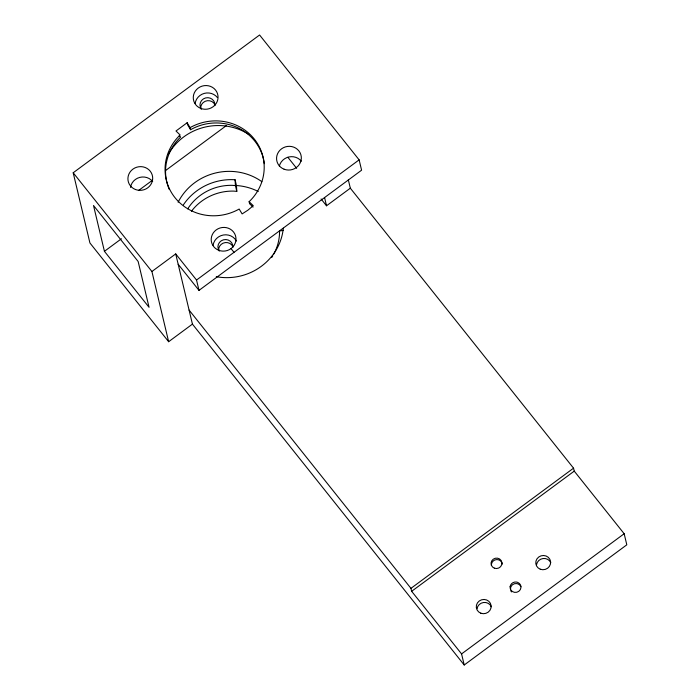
<?xml version="1.0" encoding="UTF-8"?>
<svg xmlns="http://www.w3.org/2000/svg" width="700" height="700" viewBox="0 0 700 700"><rect width="100%" height="100%" fill="white"/><g stroke="black" fill="none" stroke-linecap="round" stroke-linejoin="round"><path stroke-width="1.05" d="M168.639 341.705L151.909 271.495L175.709 253.907L192.43 324.118L168.639 341.705L89.924 242.97L73.194 172.769L259.586 35L359.126 159.854L361.594 170.196L199.001 290.377L178.168 264.259M138.477 190.566L152.539 180.18M165.716 170.433L226.328 125.633M104.431 251.318L93.511 205.502L138.145 261.485L149.056 307.3L104.431 251.318L121.424 238.761M199.001 290.377L196.534 280.035L359.126 159.854M321.099 198.975L326.524 205.782L350.324 188.195L348.338 179.865M573.545 468.177L574.245 471.126L624.164 533.733L626.806 544.819L464.214 665L461.571 653.914L411.652 591.308L410.953 588.35L573.545 468.177L350.324 188.195M411.652 591.308L574.245 471.126M461.571 653.914L624.164 533.733M187.136 122.754L175.998 130.987L180.136 134.986A49.7 47.32 -13.4 0 0 174.974 197.654A49.7 47.32 -13.4 0 0 239.172 209.037L242.121 213.92L247.949 210.14L253.251 205.695L249.112 201.688A49.7 47.32 -13.4 0 0 254.284 139.029A49.7 47.32 -13.4 0 0 190.076 127.636L187.136 122.754L187.626 124.828L190.575 129.71A49.7 47.32 -13.4 0 1 264.338 163.686M283.509 230.379L279.554 231A49.7 47.32 -13.4 0 1 273.787 254.065M191.406 211.295A49.7 47.32 -13.4 0 1 233.704 191.109L236.801 191.371L235.428 185.605L232.33 185.343A49.7 47.32 -13.4 0 0 187.714 208.871M179.252 135.721L180.626 137.06A49.7 47.32 -13.4 0 0 169.312 189.516M253.059 207.095L249.611 203.761L249.112 201.688M287.849 157.264L296.669 168.332M231.035 248.596L234.01 252.332M175.709 253.907L196.534 280.035M189.088 310.074L410.953 588.35M73.194 172.769L151.909 271.495M192.43 324.118L464.214 665M324.546 197.452L326.524 205.782M183.383 204.864A55.667 52.999 -13.4 0 1 235.069 179.76L236.443 185.526L236.801 191.371M190.076 127.636L190.575 129.71M235.069 179.76L235.428 185.605M130.498 187.425A12.425 11.83 -13.4 0 1 139.694 177.415A12.425 11.83 -13.4 0 1 152.679 181.51M279.344 166.093A12.425 11.83 -13.4 0 1 288.864 156.975A12.425 11.83 -13.4 0 1 301.332 161.201M168.263 154.42A55.667 52.999 -13.4 0 1 249.034 134.549M218.68 250.626A7.455 7.096 -13.4 0 1 232.96 246.82M200.742 108.763A7.455 7.096 -13.4 0 1 215.023 104.956M219.406 251.055A7.455 7.096 -13.4 0 1 223.51 239.803A7.455 7.096 -13.4 0 1 232.715 247.511M213.089 245.245A12.425 11.83 -13.4 0 1 223.335 234.999A12.425 11.83 -13.4 0 1 236.416 241.062M201.469 109.191A7.455 7.096 -13.4 0 1 205.572 97.939A7.455 7.096 -13.4 0 1 214.778 105.647M195.151 103.381A12.425 11.83 -13.4 0 1 204.339 93.371A12.425 11.83 -13.4 0 1 217.332 97.466M511.525 591.911A5.469 5.206 -13.4 0 1 510.825 590.739M510.475 589.435A5.469 5.206 -13.4 0 1 520.949 586.635M491.435 565.548A5.469 5.206 -13.4 0 1 496.195 559.641A5.469 5.206 -13.4 0 1 502.259 564.069M477.05 608.694A7.455 7.096 -13.4 0 1 491.312 606.742M536.541 564.725A7.455 7.096 -13.4 0 1 550.804 562.774M283.299 228.2A55.667 52.999 -13.4 0 1 216.291 276.692M178.115 202.248A55.667 52.999 -13.4 0 1 261.861 181.668M272.773 255.824A49.7 47.32 -13.4 0 1 271.688 257.539M236.443 185.526A55.667 52.999 -13.4 0 1 258.265 191.502M510.134 586.591L510.125 587.956A5.469 5.206 -13.4 0 0 518.805 591.316A5.469 5.206 -13.4 0 0 517.676 582.365L516.303 582.032A5.469 5.206 -13.4 0 0 510.134 586.591M218.732 250.285A12.425 11.83 -13.4 0 0 235.9 237.589A12.425 11.83 -13.4 0 0 216.16 229.941A12.425 11.83 -13.4 0 0 218.732 250.285M284.086 169.199A12.425 11.83 -13.4 0 0 301.254 156.502A12.425 11.83 -13.4 0 0 281.514 148.855A12.425 11.83 -13.4 0 0 284.086 169.199M135.441 189.508A12.425 11.83 -13.4 0 0 152.609 176.811A12.425 11.83 -13.4 0 0 132.869 169.164A12.425 11.83 -13.4 0 0 135.441 189.508M200.795 108.421A12.425 11.83 -13.4 0 0 217.963 95.725A12.425 11.83 -13.4 0 0 198.222 88.078A12.425 11.83 -13.4 0 0 200.795 108.421M494.349 568.173A5.469 5.206 -13.4 0 0 501.909 562.59A5.469 5.206 -13.4 0 0 493.22 559.221A5.469 5.206 -13.4 0 0 494.349 568.173M480.795 613.191A7.455 7.096 -13.4 0 0 491.094 605.579A7.455 7.096 -13.4 0 0 479.246 600.985A7.455 7.096 -13.4 0 0 480.795 613.191M540.278 569.222A7.455 7.096 -13.4 0 0 550.576 561.61A7.455 7.096 -13.4 0 0 538.729 557.016A7.455 7.096 -13.4 0 0 540.278 569.222"/></g></svg>
